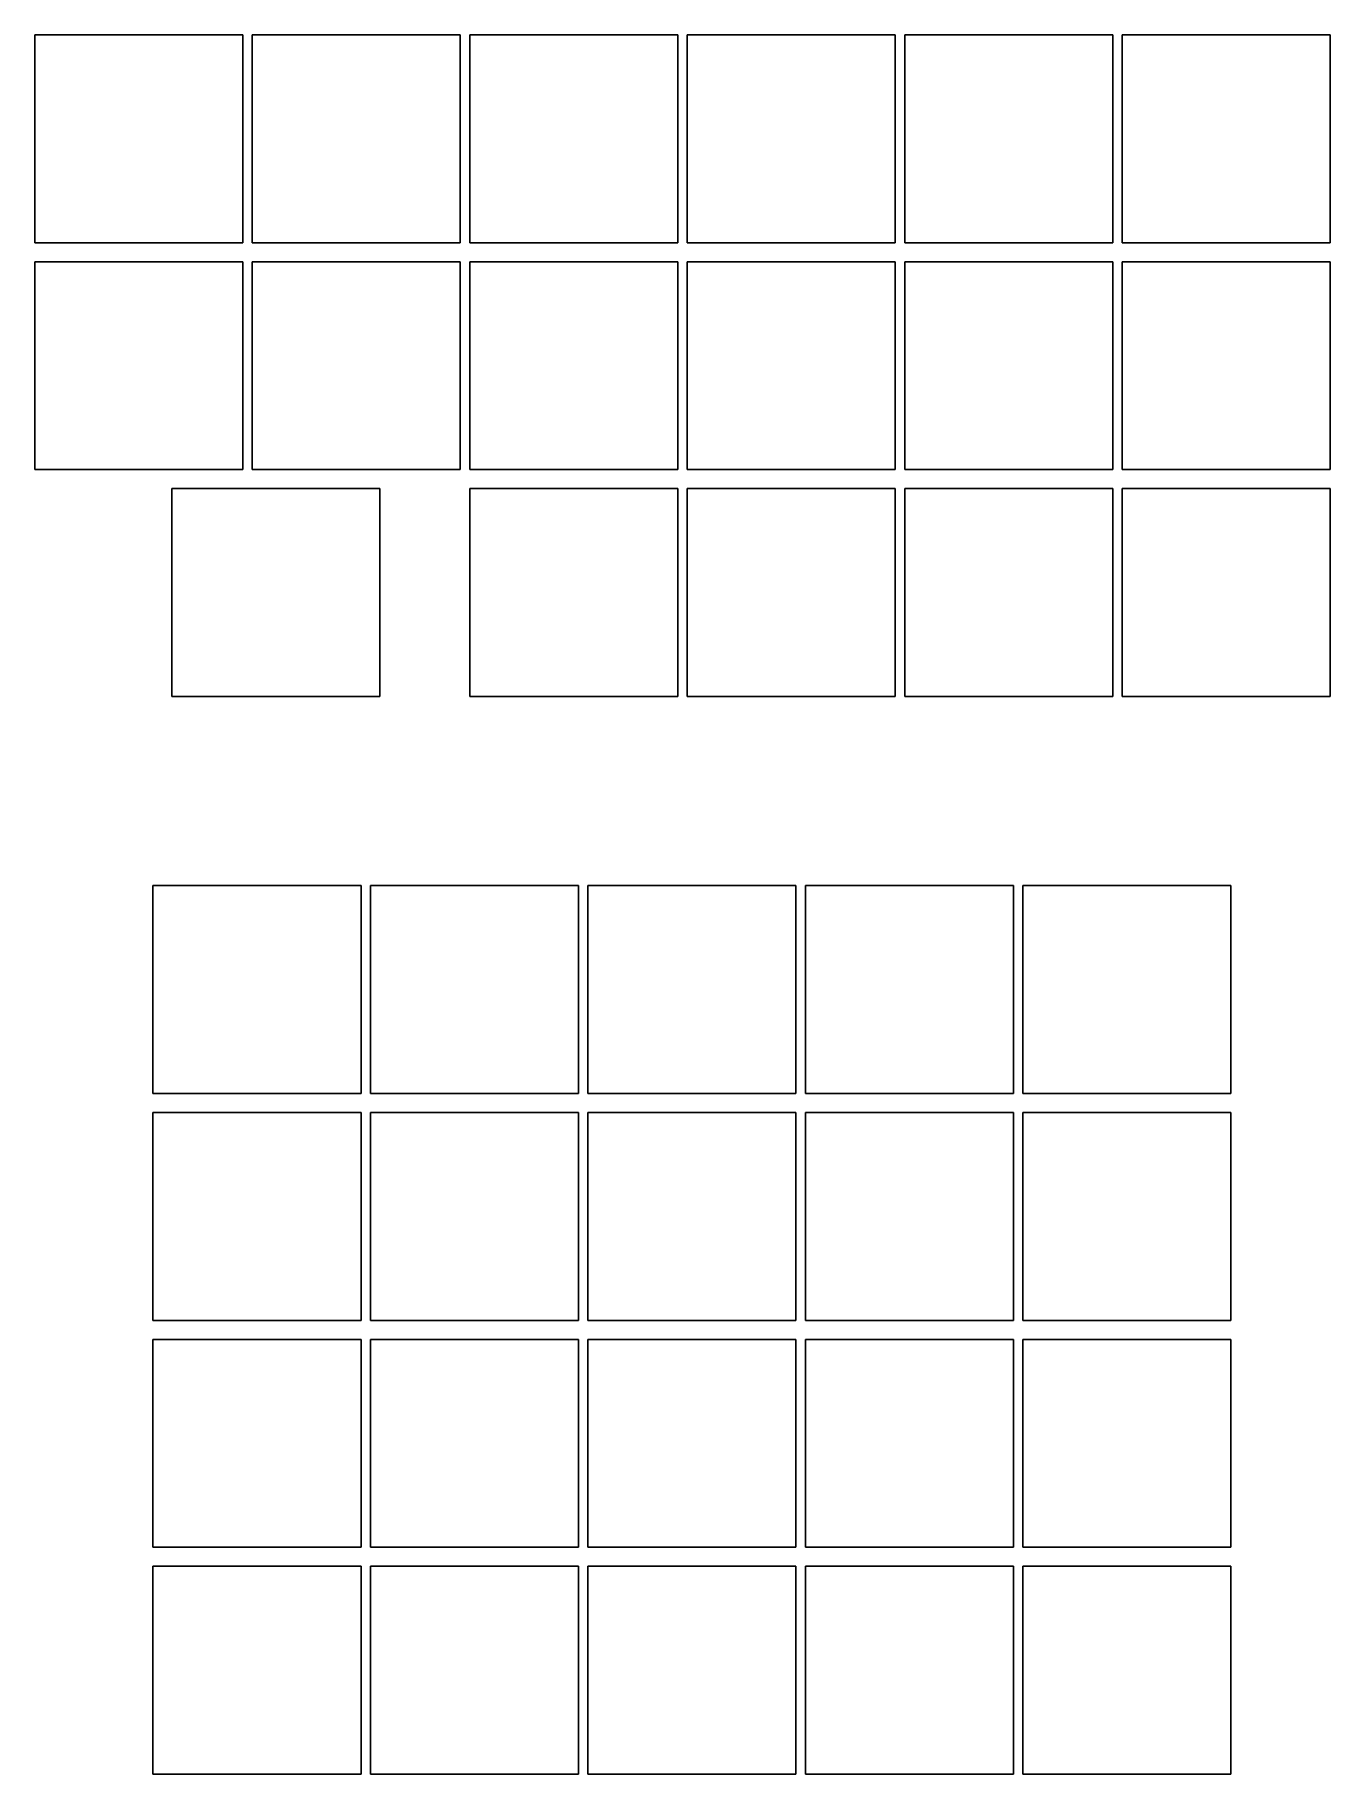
# Model space of a CAD drawing. Header units: millimetres. Extents: x 9.5 to 78, y 17.5 to 109.5.
import ezdxf

# ---------------------------------------------------------------- set-up
doc = ezdxf.new("R2010")
doc.units = ezdxf.units.MM

msp = doc.modelspace()

# ---------------------------------------------------------------- linework, layer by layer
at = {"linetype": 'CONTINUOUS'}
for p, q in [((20.5, 109.5), (9.5, 109.5)), ((9.5, 109.5), (9.5, 98.5)), ((20.5, 98.5), (20.5, 109.5)), ((32, 109.5), (21, 109.5)), ((21, 109.5), (21, 98.5)), ((32, 98.5), (32, 109.5)), ((43.5, 109.5), (32.5, 109.5)), ((32.5, 109.5), (32.5, 98.5)), ((43.5, 98.5), (43.5, 109.5)), ((55, 109.5), (44, 109.5)), ((44, 109.5), (44, 98.5)), ((55, 98.5), (55, 109.5)), ((66.5, 109.5), (55.5, 109.5)), ((55.5, 109.5), (55.5, 98.5)), ((66.5, 98.5), (66.5, 109.5)), ((78, 109.5), (67, 109.5)), ((67, 109.5), (67, 98.5)), ((78, 98.5), (78, 109.5)), ((9.5, 98.5), (20.5, 98.5)), ((21, 98.5), (32, 98.5)), ((32.5, 98.5), (43.5, 98.5)), ((44, 98.5), (55, 98.5)), ((55.5, 98.5), (66.5, 98.5)), ((67, 98.5), (78, 98.5)), ((20.5, 97.5), (9.5, 97.5)), ((9.5, 97.5), (9.5, 86.5)), ((20.5, 86.5), (20.5, 97.5)), ((32, 97.5), (21, 97.5)), ((21, 97.5), (21, 86.5)), ((32, 86.5), (32, 97.5)), ((43.5, 97.5), (32.5, 97.5)), ((32.5, 97.5), (32.5, 86.5)), ((43.5, 86.5), (43.5, 97.5)), ((55, 97.5), (44, 97.5)), ((44, 97.5), (44, 86.5)), ((55, 86.5), (55, 97.5)), ((66.5, 97.5), (55.5, 97.5)), ((55.5, 97.5), (55.5, 86.5)), ((66.5, 86.5), (66.5, 97.5)), ((78, 97.5), (67, 97.5)), ((67, 97.5), (67, 86.5)), ((78, 86.5), (78, 97.5)), ((9.5, 86.5), (20.5, 86.5)), ((21, 86.5), (32, 86.5)), ((32.5, 86.5), (43.5, 86.5)), ((44, 86.5), (55, 86.5)), ((55.5, 86.5), (66.5, 86.5)), ((67, 86.5), (78, 86.5)), ((27.75, 85.5), (16.75, 85.5)), ((16.75, 85.5), (16.75, 74.5)), ((27.75, 74.5), (27.75, 85.5)), ((43.5, 85.5), (32.5, 85.5)), ((32.5, 85.5), (32.5, 74.5)), ((43.5, 74.5), (43.5, 85.5)), ((55, 85.5), (44, 85.5)), ((44, 85.5), (44, 74.5)), ((55, 74.5), (55, 85.5)), ((66.5, 85.5), (55.5, 85.5)), ((55.5, 85.5), (55.5, 74.5)), ((66.5, 74.5), (66.5, 85.5)), ((78, 85.5), (67, 85.5)), ((67, 85.5), (67, 74.5)), ((78, 74.5), (78, 85.5)), ((16.75, 74.5), (27.75, 74.5)), ((32.5, 74.5), (43.5, 74.5)), ((44, 74.5), (55, 74.5)), ((55.5, 74.5), (66.5, 74.5)), ((67, 74.5), (78, 74.5)), ((26.75, 64.5), (15.75, 64.5)), ((15.75, 64.5), (15.75, 53.5)), ((26.75, 53.5), (26.75, 64.5)), ((38.25, 64.5), (27.25, 64.5)), ((27.25, 64.5), (27.25, 53.5)), ((38.25, 53.5), (38.25, 64.5)), ((49.75, 64.5), (38.75, 64.5)), ((38.75, 64.5), (38.75, 53.5)), ((49.75, 53.5), (49.75, 64.5)), ((61.25, 64.5), (50.25, 64.5)), ((50.25, 64.5), (50.25, 53.5)), ((61.25, 53.5), (61.25, 64.5)), ((72.75, 64.5), (61.75, 64.5)), ((61.75, 64.5), (61.75, 53.5)), ((72.75, 53.5), (72.75, 64.5)), ((15.75, 53.5), (26.75, 53.5)), ((27.25, 53.5), (38.25, 53.5)), ((38.75, 53.5), (49.75, 53.5)), ((50.25, 53.5), (61.25, 53.5)), ((61.75, 53.5), (72.75, 53.5)), ((26.75, 52.5), (15.75, 52.5)), ((15.75, 52.5), (15.75, 41.5)), ((26.75, 41.5), (26.75, 52.5)), ((38.25, 52.5), (27.25, 52.5)), ((27.25, 52.5), (27.25, 41.5)), ((38.25, 41.5), (38.25, 52.5)), ((49.75, 52.5), (38.75, 52.5)), ((38.75, 52.5), (38.75, 41.5)), ((49.75, 41.5), (49.75, 52.5)), ((61.25, 52.5), (50.25, 52.5)), ((50.25, 52.5), (50.25, 41.5)), ((61.25, 41.5), (61.25, 52.5)), ((72.75, 52.5), (61.75, 52.5)), ((61.75, 52.5), (61.75, 41.5)), ((72.75, 41.5), (72.75, 52.5)), ((15.75, 41.5), (26.75, 41.5)), ((27.25, 41.5), (38.25, 41.5)), ((38.75, 41.5), (49.75, 41.5)), ((50.25, 41.5), (61.25, 41.5)), ((61.75, 41.5), (72.75, 41.5)), ((26.75, 40.5), (15.75, 40.5)), ((15.75, 40.5), (15.75, 29.5)), ((26.75, 29.5), (26.75, 40.5)), ((38.25, 40.5), (27.25, 40.5)), ((27.25, 40.5), (27.25, 29.5)), ((38.25, 29.5), (38.25, 40.5)), ((49.75, 40.5), (38.75, 40.5)), ((38.75, 40.5), (38.75, 29.5)), ((49.75, 29.5), (49.75, 40.5)), ((61.25, 40.5), (50.25, 40.5)), ((50.25, 40.5), (50.25, 29.5)), ((61.25, 29.5), (61.25, 40.5)), ((72.75, 40.5), (61.75, 40.5)), ((61.75, 40.5), (61.75, 29.5)), ((72.75, 29.5), (72.75, 40.5)), ((15.75, 29.5), (26.75, 29.5)), ((27.25, 29.5), (38.25, 29.5)), ((38.75, 29.5), (49.75, 29.5)), ((50.25, 29.5), (61.25, 29.5)), ((61.75, 29.5), (72.75, 29.5)), ((26.75, 28.5), (15.75, 28.5)), ((15.75, 28.5), (15.75, 17.5)), ((26.75, 17.5), (26.75, 28.5)), ((38.25, 28.5), (27.25, 28.5)), ((27.25, 28.5), (27.25, 17.5)), ((38.25, 17.5), (38.25, 28.5)), ((49.75, 28.5), (38.75, 28.5)), ((38.75, 28.5), (38.75, 17.5)), ((49.75, 17.5), (49.75, 28.5)), ((61.25, 28.5), (50.25, 28.5)), ((50.25, 28.5), (50.25, 17.5)), ((61.25, 17.5), (61.25, 28.5)), ((72.75, 28.5), (61.75, 28.5)), ((61.75, 28.5), (61.75, 17.5)), ((72.75, 17.5), (72.75, 28.5)), ((15.75, 17.5), (26.75, 17.5)), ((27.25, 17.5), (38.25, 17.5)), ((38.75, 17.5), (49.75, 17.5)), ((50.25, 17.5), (61.25, 17.5)), ((61.75, 17.5), (72.75, 17.5))]:
    msp.add_line(p, q, dxfattribs=at)

doc.saveas('drawing.dxf')
